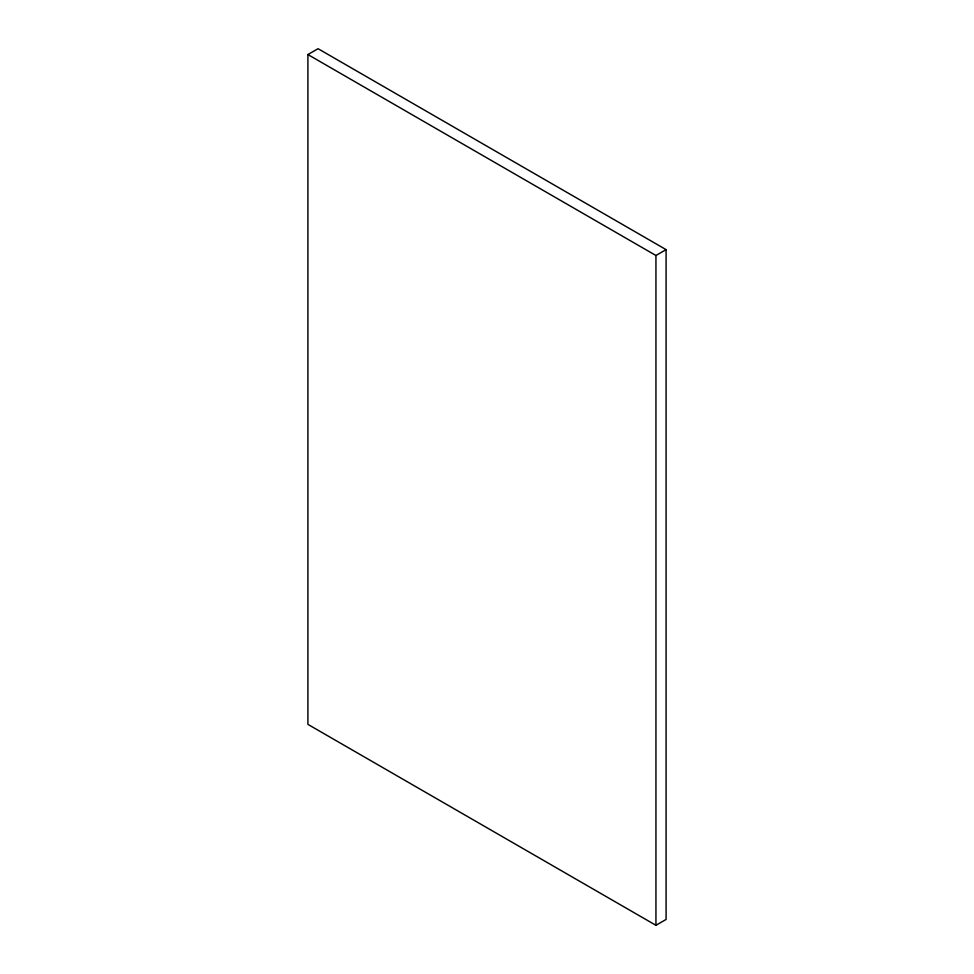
<?xml version="1.0" encoding="UTF-8"?>
<svg xmlns="http://www.w3.org/2000/svg" width="974" height="974" viewBox="0 0 974 974"><rect width="100%" height="100%" fill="white"/><g stroke="black" fill="none" stroke-linecap="round" stroke-linejoin="round"><path stroke-width="1.46" d="M307.906 54.556L318.06 48.7L666.094 249.636L666.094 919.444L655.94 925.3L307.906 724.364L307.906 54.556L655.94 255.492L666.094 249.636M655.94 255.492L655.94 925.3"/></g></svg>
